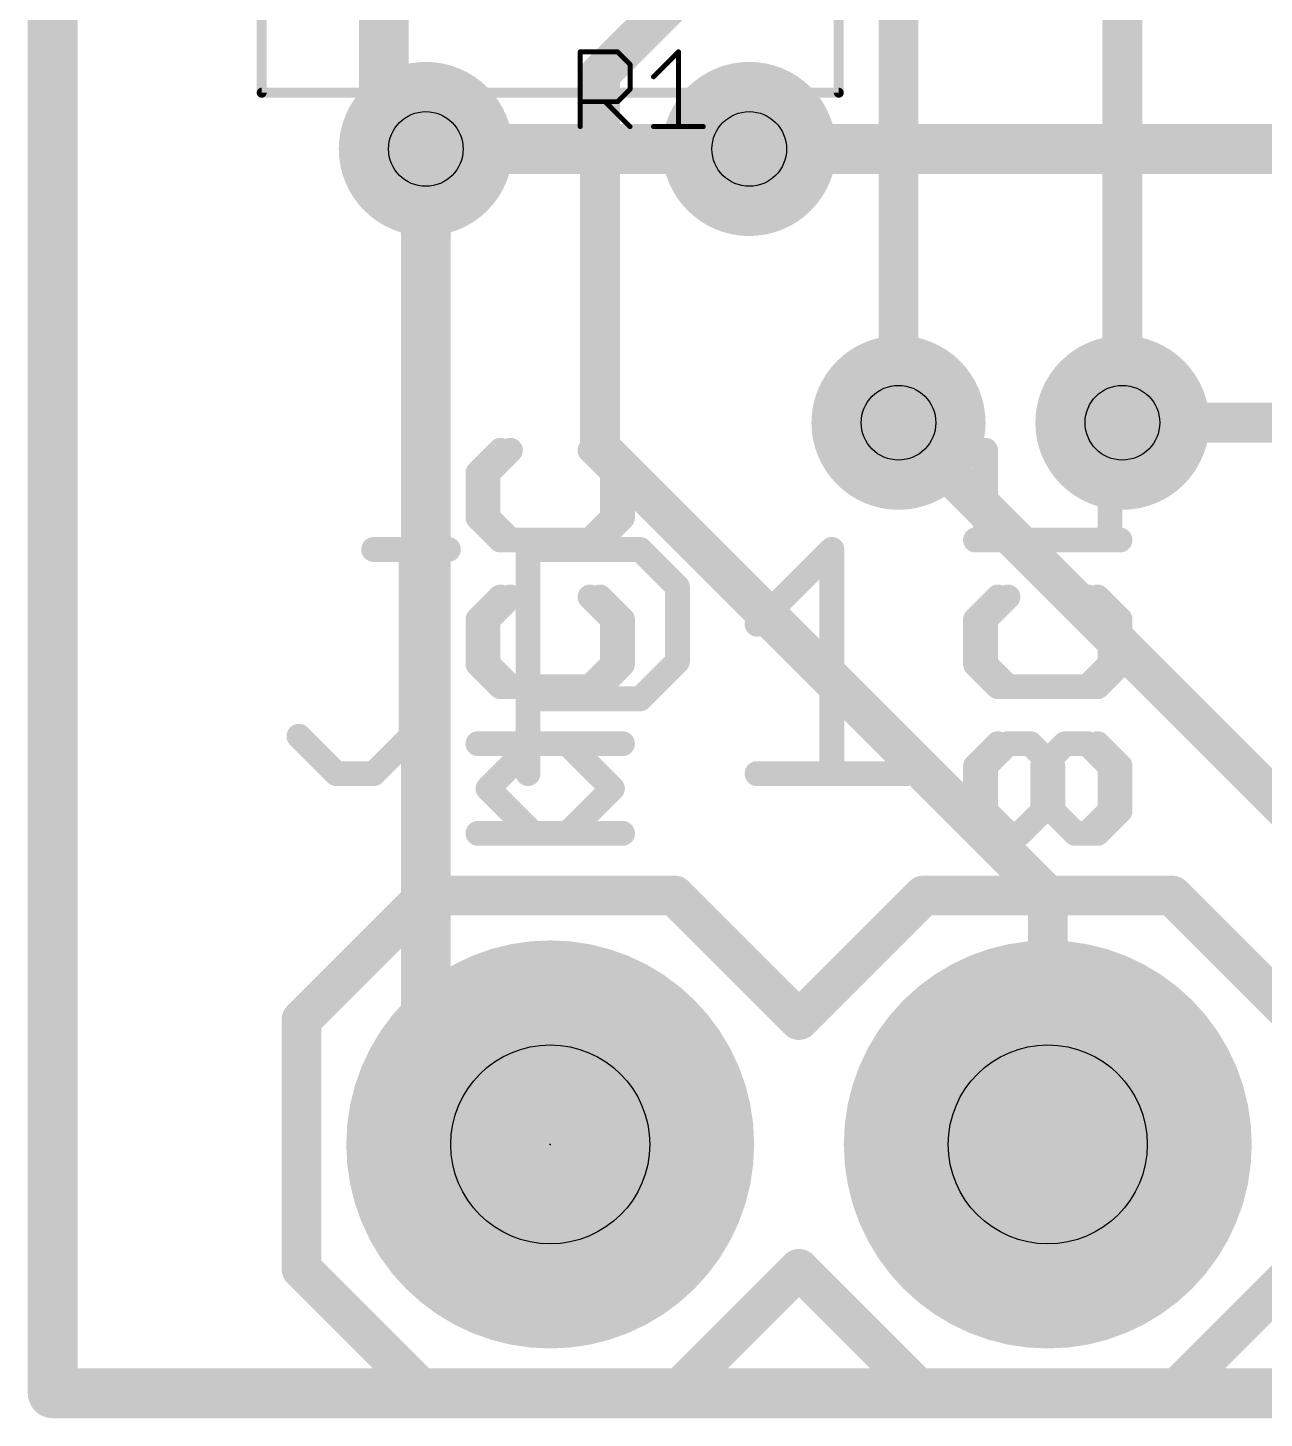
# Model space of a CAD drawing. Extents: x -29 to 78, y -15 to 21.
# Drawn here: x -0.13 to 6.18, y -0.13 to 6.97 of the extents above; entities that cross this region are included whole.
import ezdxf

# ---------------------------------------------------------------- set-up
doc = ezdxf.new("R2010")
doc.units = 0
for name, color, linetype in [('1', 12, 'CONTINUOUS'), ('16', 132, 'CONTINUOUS'), ('17', 110, 'CONTINUOUS'), ('18', 110, 'CONTINUOUS'), ('20', 53, 'CONTINUOUS'), ('21', 53, 'CONTINUOUS'), ('22', 53, 'CONTINUOUS'), ('23', 53, 'CONTINUOUS'), ('25', 253, 'CONTINUOUS'), ('29', 253, 'CONTINUOUS'), ('30', 253, 'CONTINUOUS'), ('39', 12, 'CONTINUOUS'), ('44', 253, 'CONTINUOUS'), ('51', 53, 'CONTINUOUS')]:
    doc.layers.add(name, color=color, linetype=linetype)

# ---------------------------------------------------------------- blocks, each defined once
blk = doc.blocks.new('RECT')
blk.add_solid([(-0.5, -0.5), (0.5, -0.5), (-0.5, 0.5), (0.5, 0.5)])
blk = doc.blocks.new('ROUNDP')
at = {"const_width": 0.5}
blk.add_lwpolyline([(0, -0.25, 1), (0, 0.25, 1), (0, -0.25)], format="xyb", dxfattribs=at)
blk = doc.blocks.new('ROUNDV')
at = {"const_width": 0.5}
blk.add_lwpolyline([(0, -0.25, 1), (0, 0.25, 1), (0, -0.25)], format="xyb", dxfattribs=at)

msp = doc.modelspace()

# ---------------------------------------------------------------- linework, layer by layer
at = {"layer": '1'}
for points, const_width in [([(0, 7.62), (0, 0)], 0.254), ([(1.69, 6.565), (1.69, 7.62)], 0.254), ([(2.794, 6.731), (3.175, 7.112)], 0.2032), ([(2.794, 4.826), (2.794, 6.731)], 0.2032), ([(1.905, 6.35), (1.69, 6.565)], 0.254), ([(1.905, 6.35), (1.905, 1.905)], 0.254), ([(3.556, 6.35), (6.731, 6.35)], 0.254), ([(7.62, 1.651), (4.318, 4.953)], 0.2032), ([(5.461, 4.953), (6.477, 4.953)], 0.2032), ([(2.794, 4.826), (5.08, 2.54)], 0.2032), ([(5.08, 2.54), (5.08, 1.27)], 0.2032), ([(1.905, 1.905), (2.54, 1.27)], 0.254), ([(0, 0), (20.32, 0)], 0.254)]:
    msp.add_lwpolyline(points, dxfattribs=dict(at, const_width=const_width))
for points, const_width in [([(2.8448, 6.731, 1), (2.7432, 6.731)], 0.1016), ([(2.7581, 6.7669, 1), (2.8299, 6.6951)], 0.1016), ([(1.7349, 6.6099, 1), (1.6451, 6.5201)], 0.127), ([(1.6265, 6.565, 1), (1.7535, 6.565)], 0.127), ([(1.9685, 6.35, 1), (1.8415, 6.35)], 0.127), ([(1.8601, 6.3051, 1), (1.9499, 6.3949)], 0.127), ([(3.556, 6.4135, 1), (3.556, 6.2865)], 0.127), ([(4.3539, 4.9889, 1), (4.2821, 4.9171)], 0.1016), ([(5.461, 5.0038, 1), (5.461, 4.9022)], 0.1016), ([(2.8299, 4.8619, 1), (2.7581, 4.7901)], 0.1016), ([(2.7432, 4.826, 1), (2.8448, 4.826)], 0.1016), ([(5.1308, 2.54, 1), (5.0292, 2.54)], 0.1016), ([(5.0441, 2.5041, 1), (5.1159, 2.5759)], 0.1016), ([(1.9499, 1.9499, 1), (1.8601, 1.8601)], 0.127), ([(1.8415, 1.905, 1), (1.9685, 1.905)], 0.127), ([(2.4951, 1.2251, 1), (2.5849, 1.3149)], 0.127), ([(5.0292, 1.27, 1), (5.1308, 1.27)], 0.1016), ([(0, 0.0635, 1), (0, -0.0635)], 0.127), ([(-0.0635, 0, 1), (0.0635, 0)], 0.127)]:
    msp.add_lwpolyline(points, format="xyb", dxfattribs=dict(at, const_width=const_width))
at = {"layer": '16'}
for points, const_width in [([(5.461, 9.398), (5.461, 4.953)], 0.2032), ([(4.318, 4.953), (4.318, 7.874)], 0.2032), ([(0, 7.62), (0, 0)], 0.254), ([(1.905, 6.35), (3.556, 6.35)], 0.254), ([(0, 0), (20.32, 0)], 0.254)]:
    msp.add_lwpolyline(points, dxfattribs=dict(at, const_width=const_width))
for points, const_width in [([(1.905, 6.4135, 1), (1.905, 6.2865)], 0.127), ([(3.556, 6.2865, 1), (3.556, 6.4135)], 0.127), ([(4.2672, 4.953, 1), (4.3688, 4.953)], 0.1016), ([(5.4102, 4.953, 1), (5.5118, 4.953)], 0.1016), ([(0, 0.0635, 1), (0, -0.0635)], 0.127), ([(-0.0635, 0, 1), (0.0635, 0)], 0.127)]:
    msp.add_lwpolyline(points, format="xyb", dxfattribs=dict(at, const_width=const_width))
at = {"layer": '20', "const_width": 0.254}
for points in [[(0, 20.32), (0, 0)], [(0, 0), (20.32, 0)]]:
    msp.add_lwpolyline(points, dxfattribs=at)
at = {"layer": '20', "const_width": 0.127}
for points in [[(0, 0.0635, 1), (0, -0.0635)], [(-0.0635, 0, 1), (0.0635, 0)]]:
    msp.add_lwpolyline(points, format="xyb", dxfattribs=at)
at = {"layer": '21'}
for points, const_width in [([(2.2855, 4.8119), (2.1711, 4.6975)], 0.127), ([(2.8575, 4.6975), (2.7431, 4.8119)], 0.127), ([(5.3975, 4.3543), (5.3975, 4.8119)], 0.127), ([(2.1711, 4.6975), (2.1711, 4.4687)], 0.127), ([(2.8575, 4.4687), (2.8575, 4.6975)], 0.127), ([(2.1711, 4.4687), (2.2855, 4.3543)], 0.127), ([(2.7431, 4.3543), (2.8575, 4.4687)], 0.127), ([(2.2855, 4.3543), (2.7431, 4.3543)], 0.127), ([(4.7111, 4.3543), (5.3975, 4.3543)], 0.127), ([(2.2855, 4.0635), (2.1711, 3.9491)], 0.127), ([(2.8575, 3.9491), (2.7431, 4.0635)], 0.127), ([(4.8255, 4.0635), (4.7111, 3.9491)], 0.127), ([(5.3975, 3.9491), (5.2831, 4.0635)], 0.127), ([(2.1711, 3.9491), (2.1711, 3.7203)], 0.127), ([(2.8575, 3.7203), (2.8575, 3.9491)], 0.127), ([(4.7111, 3.9491), (4.7111, 3.7203)], 0.127), ([(5.3975, 3.7203), (5.3975, 3.9491)], 0.127), ([(2.1711, 3.7203), (2.2855, 3.6059)], 0.127), ([(2.7431, 3.6059), (2.8575, 3.7203)], 0.127), ([(4.7111, 3.7203), (4.8255, 3.6059)], 0.127), ([(5.2831, 3.6059), (5.3975, 3.7203)], 0.127), ([(2.2855, 3.6059), (2.7431, 3.6059)], 0.127), ([(4.8255, 3.6059), (5.2831, 3.6059)], 0.127), ([(2.6287, 3.3151), (2.1711, 3.3151)], 0.127), ([(2.8575, 3.0863), (2.6287, 3.3151)], 0.127), ([(4.8255, 3.3151), (4.7111, 3.2007)], 0.127), ([(5.0543, 3.2007), (5.1687, 3.3151)], 0.127), ([(5.1687, 3.3151), (5.2831, 3.3151)], 0.127), ([(5.2831, 3.3151), (5.3975, 3.2007)], 0.127), ([(4.7111, 3.2007), (4.7111, 2.9719)], 0.127), ([(5.0543, 2.9719), (5.0543, 3.2007)], 0.127), ([(5.3975, 3.2007), (5.3975, 2.9719)], 0.127), ([(2.6287, 2.8575), (2.8575, 3.0863)], 0.127), ([(4.7111, 2.9719), (4.8255, 2.8575)], 0.127), ([(4.9399, 2.8575), (5.0543, 2.9719)], 0.127), ([(5.3975, 2.9719), (5.2831, 2.8575)], 0.127), ([(2.1711, 2.8575), (2.6287, 2.8575)], 0.127), ([(4.8255, 2.8575), (4.9399, 2.8575)], 0.127), ([(1.905, 2.54), (1.27, 1.905)], 0.2032), ([(1.905, 2.54), (3.175, 2.54)], 0.2032), ([(3.175, 2.54), (3.81, 1.905)], 0.2032), ([(3.81, 1.905), (4.445, 2.54)], 0.2032), ([(4.445, 2.54), (5.715, 2.54)], 0.2032), ([(5.715, 2.54), (6.35, 1.905)], 0.2032), ([(1.27, 1.905), (1.27, 0.635)], 0.2032), ([(1.27, 0.635), (1.905, 0)], 0.2032), ([(3.81, 0.635), (3.175, 0)], 0.2032), ([(4.445, 0), (3.81, 0.635)], 0.2032), ([(6.35, 0.635), (5.715, 0)], 0.2032), ([(3.175, 0), (1.905, 0)], 0.2032), ([(5.715, 0), (4.445, 0)], 0.2032)]:
    msp.add_lwpolyline(points, dxfattribs=dict(at, const_width=const_width))
for points, const_width in [([(2.308, 4.7895, 1), (2.2631, 4.8344)], 0.0635), ([(2.7656, 4.8344, 1), (2.7207, 4.7895)], 0.0635), ([(5.4292, 4.8119, 1), (5.3658, 4.8119)], 0.0635), ([(2.2029, 4.6975, 1), (2.1394, 4.6975)], 0.0635), ([(2.8893, 4.6975, 1), (2.8257, 4.6975)], 0.0635), ([(2.1487, 4.72, 1), (2.1936, 4.6751)], 0.0635), ([(2.835, 4.6751, 1), (2.88, 4.72)], 0.0635), ([(2.1936, 4.4912, 1), (2.1487, 4.4463)], 0.0635), ([(2.1394, 4.4687, 1), (2.2029, 4.4687)], 0.0635), ([(2.8257, 4.4687, 1), (2.8893, 4.4687)], 0.0635), ([(2.88, 4.4463, 1), (2.835, 4.4912)], 0.0635), ([(2.2855, 4.3861, 1), (2.2855, 4.3226)], 0.0635), ([(2.2631, 4.3319, 1), (2.308, 4.3768)], 0.0635), ([(2.7207, 4.3768, 1), (2.7656, 4.3319)], 0.0635), ([(2.7431, 4.3226, 1), (2.7431, 4.3861)], 0.0635), ([(4.7111, 4.3861, 1), (4.7111, 4.3226)], 0.0635), ([(5.3975, 4.3226, 1), (5.3975, 4.3861)], 0.0635), ([(5.3658, 4.3543, 1), (5.4292, 4.3543)], 0.0635), ([(2.308, 4.0411, 1), (2.2631, 4.086)], 0.0635), ([(2.7656, 4.086, 1), (2.7207, 4.0411)], 0.0635), ([(4.848, 4.0411, 1), (4.8031, 4.086)], 0.0635), ([(5.3056, 4.086, 1), (5.2607, 4.0411)], 0.0635), ([(2.2029, 3.9491, 1), (2.1394, 3.9491)], 0.0635), ([(2.1487, 3.9716, 1), (2.1936, 3.9267)], 0.0635), ([(2.8893, 3.9491, 1), (2.8257, 3.9491)], 0.0635), ([(2.835, 3.9267, 1), (2.88, 3.9716)], 0.0635), ([(4.7429, 3.9491, 1), (4.6794, 3.9491)], 0.0635), ([(4.6887, 3.9716, 1), (4.7336, 3.9267)], 0.0635), ([(5.4292, 3.9491, 1), (5.3658, 3.9491)], 0.0635), ([(5.375, 3.9267, 1), (5.42, 3.9716)], 0.0635), ([(2.1936, 3.7428, 1), (2.1487, 3.6979)], 0.0635), ([(2.88, 3.6979, 1), (2.835, 3.7428)], 0.0635), ([(4.7336, 3.7428, 1), (4.6887, 3.6979)], 0.0635), ([(5.42, 3.6979, 1), (5.375, 3.7428)], 0.0635), ([(2.1394, 3.7203, 1), (2.2029, 3.7203)], 0.0635), ([(2.8257, 3.7203, 1), (2.8893, 3.7203)], 0.0635), ([(4.6794, 3.7203, 1), (4.7429, 3.7203)], 0.0635), ([(5.3658, 3.7203, 1), (5.4292, 3.7203)], 0.0635), ([(2.2855, 3.6377, 1), (2.2855, 3.5742)], 0.0635), ([(2.2631, 3.5835, 1), (2.308, 3.6284)], 0.0635), ([(2.7207, 3.6284, 1), (2.7656, 3.5835)], 0.0635), ([(2.7431, 3.5742, 1), (2.7431, 3.6377)], 0.0635), ([(4.8255, 3.6377, 1), (4.8255, 3.5742)], 0.0635), ([(4.8031, 3.5835, 1), (4.848, 3.6284)], 0.0635), ([(5.2607, 3.6284, 1), (5.3056, 3.5835)], 0.0635), ([(5.2831, 3.5742, 1), (5.2831, 3.6377)], 0.0635), ([(2.1711, 3.3468, 1), (2.1711, 3.2833)], 0.0635), ([(2.6512, 3.3375, 1), (2.6063, 3.2926)], 0.0635), ([(2.6287, 3.2833, 1), (2.6287, 3.3468)], 0.0635), ([(4.848, 3.2926, 1), (4.8031, 3.3375)], 0.0635), ([(5.1687, 3.3468, 1), (5.1687, 3.2833)], 0.0635), ([(5.1912, 3.2926, 1), (5.1463, 3.3375)], 0.0635), ([(5.3056, 3.3375, 1), (5.2607, 3.2926)], 0.0635), ([(5.2831, 3.2833, 1), (5.2831, 3.3468)], 0.0635), ([(4.7429, 3.2007, 1), (4.6794, 3.2007)], 0.0635), ([(5.0861, 3.2007, 1), (5.0226, 3.2007)], 0.0635), ([(5.4292, 3.2007, 1), (5.3658, 3.2007)], 0.0635), ([(4.6887, 3.2231, 1), (4.7336, 3.1782)], 0.0635), ([(5.0319, 3.2231, 1), (5.0768, 3.1782)], 0.0635), ([(5.375, 3.1782, 1), (5.42, 3.2231)], 0.0635), ([(2.88, 3.0638, 1), (2.835, 3.1087)], 0.0635), ([(2.835, 3.0638, 1), (2.88, 3.1087)], 0.0635), ([(4.7336, 2.9943, 1), (4.6887, 2.9494)], 0.0635), ([(4.6794, 2.9719, 1), (4.7429, 2.9719)], 0.0635), ([(5.0226, 2.9719, 1), (5.0861, 2.9719)], 0.0635), ([(5.0768, 2.9494, 1), (5.0319, 2.9943)], 0.0635), ([(5.3658, 2.9719, 1), (5.4292, 2.9719)], 0.0635), ([(5.42, 2.9494, 1), (5.375, 2.9943)], 0.0635), ([(2.1711, 2.8893, 1), (2.1711, 2.8257)], 0.0635), ([(2.6063, 2.88, 1), (2.6512, 2.835)], 0.0635), ([(2.6287, 2.8257, 1), (2.6287, 2.8893)], 0.0635), ([(4.8255, 2.8893, 1), (4.8255, 2.8257)], 0.0635), ([(4.8031, 2.835, 1), (4.848, 2.88)], 0.0635), ([(4.9175, 2.88, 1), (4.9624, 2.835)], 0.0635), ([(4.9399, 2.8257, 1), (4.9399, 2.8893)], 0.0635), ([(5.2607, 2.88, 1), (5.3056, 2.835)], 0.0635), ([(1.905, 2.5908, 1), (1.905, 2.4892)], 0.1016), ([(1.9409, 2.5041, 1), (1.8691, 2.5759)], 0.1016), ([(3.2109, 2.5759, 1), (3.1391, 2.5041)], 0.1016), ([(3.175, 2.4892, 1), (3.175, 2.5908)], 0.1016), ([(4.445, 2.5908, 1), (4.445, 2.4892)], 0.1016), ([(4.4809, 2.5041, 1), (4.4091, 2.5759)], 0.1016), ([(5.7509, 2.5759, 1), (5.6791, 2.5041)], 0.1016), ([(5.715, 2.4892, 1), (5.715, 2.5908)], 0.1016), ([(1.3208, 1.905, 1), (1.2192, 1.905)], 0.1016), ([(1.2341, 1.9409, 1), (1.3059, 1.8691)], 0.1016), ([(3.7741, 1.9409, 1), (3.8459, 1.8691)], 0.1016), ([(3.7741, 1.8691, 1), (3.8459, 1.9409)], 0.1016), ([(1.3059, 0.6709, 1), (1.2341, 0.5991)], 0.1016), ([(3.8459, 0.6709, 1), (3.7741, 0.5991)], 0.1016), ([(3.8459, 0.5991, 1), (3.7741, 0.6709)], 0.1016), ([(1.2192, 0.635, 1), (1.3208, 0.635)], 0.1016), ([(1.905, 0.0508, 1), (1.905, -0.0508)], 0.1016), ([(1.8691, -0.0359, 1), (1.9409, 0.0359)], 0.1016), ([(3.1391, 0.0359, 1), (3.2109, -0.0359)], 0.1016), ([(3.175, -0.0508, 1), (3.175, 0.0508)], 0.1016), ([(4.445, 0.0508, 1), (4.445, -0.0508)], 0.1016), ([(4.4091, -0.0359, 1), (4.4809, 0.0359)], 0.1016), ([(5.6791, 0.0359, 1), (5.7509, -0.0359)], 0.1016), ([(5.715, -0.0508, 1), (5.715, 0.0508)], 0.1016)]:
    msp.add_lwpolyline(points, format="xyb", dxfattribs=dict(at, const_width=const_width))
at = {"layer": '22', "const_width": 0.127}
for points in [[(2.2225, 4.6975), (2.3369, 4.8119)], [(2.7945, 4.8119), (2.9089, 4.6975)], [(4.7625, 4.3543), (4.7625, 4.8119)], [(2.2225, 4.4687), (2.2225, 4.6975)], [(2.9089, 4.6975), (2.9089, 4.4687)], [(2.3369, 4.3543), (2.2225, 4.4687)], [(2.9089, 4.4687), (2.7945, 4.3543)], [(2.7945, 4.3543), (2.3369, 4.3543)], [(5.4489, 4.3543), (4.7625, 4.3543)], [(2.2225, 3.9491), (2.3369, 4.0635)], [(2.7945, 4.0635), (2.9089, 3.9491)], [(4.7625, 3.9491), (4.8769, 4.0635)], [(5.3345, 4.0635), (5.4489, 3.9491)], [(2.2225, 3.7203), (2.2225, 3.9491)], [(2.9089, 3.9491), (2.9089, 3.7203)], [(4.7625, 3.7203), (4.7625, 3.9491)], [(5.4489, 3.9491), (5.4489, 3.7203)], [(2.3369, 3.6059), (2.2225, 3.7203)], [(2.9089, 3.7203), (2.7945, 3.6059)], [(4.8769, 3.6059), (4.7625, 3.7203)], [(5.4489, 3.7203), (5.3345, 3.6059)], [(2.7945, 3.6059), (2.3369, 3.6059)], [(5.3345, 3.6059), (4.8769, 3.6059)], [(2.2225, 3.0863), (2.4513, 3.3151)], [(2.4513, 3.3151), (2.9089, 3.3151)], [(4.8769, 3.3151), (4.7625, 3.2007)], [(4.9913, 3.3151), (4.8769, 3.3151)], [(5.1057, 3.2007), (4.9913, 3.3151)], [(5.3345, 3.3151), (5.4489, 3.2007)], [(4.7625, 3.2007), (4.7625, 2.9719)], [(5.1057, 2.9719), (5.1057, 3.2007)], [(5.4489, 3.2007), (5.4489, 2.9719)], [(2.4513, 2.8575), (2.2225, 3.0863)], [(4.7625, 2.9719), (4.8769, 2.8575)], [(5.2201, 2.8575), (5.1057, 2.9719)], [(5.4489, 2.9719), (5.3345, 2.8575)], [(2.9089, 2.8575), (2.4513, 2.8575)], [(5.3345, 2.8575), (5.2201, 2.8575)]]:
    msp.add_lwpolyline(points, dxfattribs=at)
at = {"layer": '22', "const_width": 0.0635}
for points in [[(2.3593, 4.7895, 1), (2.3144, 4.8344)], [(2.8169, 4.8344, 1), (2.772, 4.7895)], [(4.7942, 4.8119, 1), (4.7308, 4.8119)], [(2.2543, 4.6975, 1), (2.1907, 4.6975)], [(2.9406, 4.6975, 1), (2.8771, 4.6975)], [(2.2, 4.72, 1), (2.245, 4.6751)], [(2.8864, 4.6751, 1), (2.9313, 4.72)], [(2.1907, 4.4687, 1), (2.2543, 4.4687)], [(2.245, 4.4912, 1), (2.2, 4.4463)], [(2.8771, 4.4687, 1), (2.9406, 4.4687)], [(2.9313, 4.4463, 1), (2.8864, 4.4912)], [(2.3369, 4.3861, 1), (2.3369, 4.3226)], [(2.3144, 4.3319, 1), (2.3593, 4.3768)], [(2.772, 4.3768, 1), (2.8169, 4.3319)], [(2.7945, 4.3226, 1), (2.7945, 4.3861)], [(4.7625, 4.3861, 1), (4.7625, 4.3226)], [(5.4489, 4.3226, 1), (5.4489, 4.3861)], [(4.7308, 4.3543, 1), (4.7942, 4.3543)], [(2.3593, 4.0411, 1), (2.3144, 4.086)], [(2.8169, 4.086, 1), (2.772, 4.0411)], [(4.8993, 4.0411, 1), (4.8544, 4.086)], [(5.3569, 4.086, 1), (5.312, 4.0411)], [(2.2543, 3.9491, 1), (2.1907, 3.9491)], [(2.2, 3.9716, 1), (2.245, 3.9267)], [(2.9406, 3.9491, 1), (2.8771, 3.9491)], [(2.8864, 3.9267, 1), (2.9313, 3.9716)], [(4.74, 3.9716, 1), (4.785, 3.9267)], [(4.7942, 3.9491, 1), (4.7308, 3.9491)], [(5.4806, 3.9491, 1), (5.4171, 3.9491)], [(5.4264, 3.9267, 1), (5.4713, 3.9716)], [(2.245, 3.7428, 1), (2.2, 3.6979)], [(2.9313, 3.6979, 1), (2.8864, 3.7428)], [(4.785, 3.7428, 1), (4.74, 3.6979)], [(5.4713, 3.6979, 1), (5.4264, 3.7428)], [(2.1907, 3.7203, 1), (2.2543, 3.7203)], [(2.8771, 3.7203, 1), (2.9406, 3.7203)], [(4.7308, 3.7203, 1), (4.7942, 3.7203)], [(5.4171, 3.7203, 1), (5.4806, 3.7203)], [(2.3369, 3.6377, 1), (2.3369, 3.5742)], [(2.3144, 3.5835, 1), (2.3593, 3.6284)], [(2.772, 3.6284, 1), (2.8169, 3.5835)], [(2.7945, 3.5742, 1), (2.7945, 3.6377)], [(4.8769, 3.6377, 1), (4.8769, 3.5742)], [(4.8544, 3.5835, 1), (4.8993, 3.6284)], [(5.312, 3.6284, 1), (5.3569, 3.5835)], [(5.3345, 3.5742, 1), (5.3345, 3.6377)], [(2.4513, 3.3468, 1), (2.4513, 3.2833)], [(2.4737, 3.2926, 1), (2.4288, 3.3375)], [(2.9089, 3.2833, 1), (2.9089, 3.3468)], [(4.8769, 3.3468, 1), (4.8769, 3.2833)], [(4.8993, 3.2926, 1), (4.8544, 3.3375)], [(5.0137, 3.3375, 1), (4.9688, 3.2926)], [(4.9913, 3.2833, 1), (4.9913, 3.3468)], [(5.3569, 3.3375, 1), (5.312, 3.2926)], [(4.7942, 3.2007, 1), (4.7308, 3.2007)], [(5.1374, 3.2007, 1), (5.0739, 3.2007)], [(5.4806, 3.2007, 1), (5.4171, 3.2007)], [(4.74, 3.2231, 1), (4.785, 3.1782)], [(5.0832, 3.1782, 1), (5.1281, 3.2231)], [(5.4264, 3.1782, 1), (5.4713, 3.2231)], [(2.245, 3.1087, 1), (2.2, 3.0638)], [(2.2, 3.1087, 1), (2.245, 3.0638)], [(4.785, 2.9943, 1), (4.74, 2.9494)], [(4.7308, 2.9719, 1), (4.7942, 2.9719)], [(5.1281, 2.9943, 1), (5.0832, 2.9494)], [(5.0739, 2.9719, 1), (5.1374, 2.9719)], [(5.4171, 2.9719, 1), (5.4806, 2.9719)], [(5.4713, 2.9494, 1), (5.4264, 2.9943)], [(2.4513, 2.8893, 1), (2.4513, 2.8257)], [(2.4288, 2.835, 1), (2.4737, 2.88)], [(2.9089, 2.8257, 1), (2.9089, 2.8893)], [(4.8544, 2.835, 1), (4.8993, 2.88)], [(5.2201, 2.8893, 1), (5.2201, 2.8257)], [(5.1976, 2.835, 1), (5.2425, 2.88)], [(5.312, 2.88, 1), (5.3569, 2.835)], [(5.3345, 2.8257, 1), (5.3345, 2.8893)]]:
    msp.add_lwpolyline(points, format="xyb", dxfattribs=at)
at = {"layer": '23'}
msp.add_point((2.54, 1.27), dxfattribs=at)
at = {"layer": '25'}
for points, const_width in [([(2.6996, 6.8456, 1), (2.6869, 6.8456)], 0.0127), ([(2.6933, 6.852, 1), (2.6933, 6.8393)], 0.0127), ([(2.8884, 6.8501, 1), (2.8795, 6.8411)], 0.0127), ([(2.8839, 6.8393, 1), (2.8839, 6.852)], 0.0127), ([(3.2009, 6.8456, 1), (3.1882, 6.8456)], 0.0127), ([(3.1991, 6.8411, 1), (3.1901, 6.8501)], 0.0127), ([(2.9539, 6.7821, 1), (2.9412, 6.7821)], 0.0127), ([(2.943, 6.7776, 1), (2.952, 6.7866)], 0.0127), ([(3.063, 6.723, 1), (3.072, 6.714)], 0.0127), ([(2.6933, 6.5978, 1), (2.6933, 6.5851)], 0.0127), ([(2.8249, 6.5959, 1), (2.8159, 6.5869)], 0.0127), ([(2.8795, 6.5959, 1), (2.8884, 6.5869)], 0.0127), ([(2.8839, 6.5851, 1), (2.8839, 6.5978)], 0.0127), ([(2.9412, 6.655, 1), (2.9539, 6.655)], 0.0127), ([(2.952, 6.6505, 1), (2.943, 6.6595)], 0.0127), ([(2.6869, 6.4643, 1), (2.6996, 6.4643)], 0.0127), ([(2.943, 6.4598, 1), (2.952, 6.4688)], 0.0127), ([(3.0675, 6.4707, 1), (3.0675, 6.458)], 0.0127), ([(3.1882, 6.4643, 1), (3.2009, 6.4643)], 0.0127), ([(3.3217, 6.458, 1), (3.3217, 6.4707)], 0.0127), ([(1.6386, 4.338, 1), (1.6386, 4.2745)], 0.0635), ([(1.861, 4.3063, 1), (1.7975, 4.3063)], 0.0635), ([(2.02, 4.2745, 1), (2.02, 4.338)], 0.0635), ([(2.4584, 4.3063, 1), (2.3949, 4.3063)], 0.0635), ([(2.4267, 4.338, 1), (2.4267, 4.2745)], 0.0635), ([(3.0211, 4.3287, 1), (2.9762, 4.2838)], 0.0635), ([(2.9987, 4.2745, 1), (2.9987, 4.338)], 0.0635), ([(4.0092, 4.3063, 1), (3.9457, 4.3063)], 0.0635), ([(3.9999, 4.2838, 1), (3.955, 4.3287)], 0.0635), ([(3.2211, 4.1156, 1), (3.1576, 4.1156)], 0.0635), ([(3.1669, 4.0932, 1), (3.2118, 4.1381)], 0.0635), ([(3.5736, 3.9474, 1), (3.6185, 3.9025)], 0.0635), ([(3.1576, 3.7343, 1), (3.2211, 3.7343)], 0.0635), ([(3.2118, 3.7118, 1), (3.1669, 3.7567)], 0.0635), ([(2.4267, 3.5754, 1), (2.4267, 3.5119)], 0.0635), ([(2.9762, 3.5661, 1), (3.0211, 3.5212)], 0.0635), ([(2.9987, 3.5119, 1), (2.9987, 3.5754)], 0.0635), ([(1.2798, 3.3754, 1), (1.2348, 3.3305)], 0.0635), ([(1.8517, 3.3305, 1), (1.8068, 3.3754)], 0.0635), ([(1.7975, 3.353, 1), (1.861, 3.353)], 0.0635), ([(1.448, 3.1941, 1), (1.448, 3.1305)], 0.0635), ([(1.4255, 3.1398, 1), (1.4704, 3.1848)], 0.0635), ([(1.6162, 3.1848, 1), (1.6611, 3.1398)], 0.0635), ([(1.6386, 3.1305, 1), (1.6386, 3.1941)], 0.0635), ([(2.3949, 3.1623, 1), (2.4584, 3.1623)], 0.0635), ([(3.5961, 3.1941, 1), (3.5961, 3.1305)], 0.0635), ([(3.9457, 3.1623, 1), (4.0092, 3.1623)], 0.0635), ([(4.3587, 3.1305, 1), (4.3587, 3.1941)], 0.0635)]:
    msp.add_lwpolyline(points, format="xyb", dxfattribs=dict(at, const_width=const_width))
for points, const_width in [([(2.6933, 6.4643), (2.6933, 6.8456)], 0.0254), ([(2.6933, 6.8456), (2.8839, 6.8456)], 0.0254), ([(2.8839, 6.8456), (2.9475, 6.7821)], 0.0254), ([(3.0675, 6.7185), (3.1946, 6.8456)], 0.0254), ([(3.1946, 6.8456), (3.1946, 6.4643)], 0.0254), ([(2.9475, 6.7821), (2.9475, 6.655)], 0.0254), ([(2.8839, 6.5914), (2.6933, 6.5914)], 0.0254), ([(2.8204, 6.5914), (2.9475, 6.4643)], 0.0254), ([(2.9475, 6.655), (2.8839, 6.5914)], 0.0254), ([(3.0675, 6.4643), (3.3217, 6.4643)], 0.0254), ([(1.6386, 4.3063), (2.02, 4.3063)], 0.127), ([(1.8293, 3.353), (1.8293, 4.3063)], 0.127), ([(2.4267, 3.1623), (2.4267, 4.3063)], 0.127), ([(2.4267, 4.3063), (2.9987, 4.3063)], 0.127), ([(2.9987, 4.3063), (3.1893, 4.1156)], 0.127), ([(3.5961, 3.925), (3.9774, 4.3063)], 0.127), ([(3.9774, 4.3063), (3.9774, 3.1623)], 0.127), ([(3.1893, 4.1156), (3.1893, 3.7343)], 0.127), ([(3.1893, 3.7343), (2.9987, 3.5436)], 0.127), ([(2.9987, 3.5436), (2.4267, 3.5436)], 0.127), ([(1.2573, 3.353), (1.448, 3.1623)], 0.127), ([(1.6386, 3.1623), (1.8293, 3.353)], 0.127), ([(1.448, 3.1623), (1.6386, 3.1623)], 0.127), ([(3.5961, 3.1623), (4.3587, 3.1623)], 0.127)]:
    msp.add_lwpolyline(points, dxfattribs=dict(at, const_width=const_width))
at = {"layer": '39', "const_width": 0.0508}
for points in [[(1.067, 6.637), (1.067, 8.603)], [(4.013, 8.603), (4.013, 6.637)], [(4.013, 6.637), (1.067, 6.637)]]:
    msp.add_lwpolyline(points, dxfattribs=at)
at = {"layer": '39', "const_width": 0.0254}
for points in [[(1.067, 6.6497, 1), (1.067, 6.6243)], [(1.0543, 6.637, 1), (1.0797, 6.637)], [(4.0003, 6.637, 1), (4.0257, 6.637)], [(4.013, 6.6243, 1), (4.013, 6.6497)]]:
    msp.add_lwpolyline(points, format="xyb", dxfattribs=at)
at = {"layer": '44'}
for centre, radius in [((1.905, 6.35), 0.1905), ((3.556, 6.35), 0.1905), ((4.318, 4.953), 0.1905), ((5.461, 4.953), 0.1905), ((2.54, 1.27), 0.508), ((5.08, 1.27), 0.508)]:
    msp.add_circle(centre, radius, dxfattribs=at)

# ---------------------------------------------------------------- block references
at = {"layer": '17', "rotation": 90}
for p, xscale, yscale in [((2.54, 1.27), 1.8796, 1.8796), ((2.54, 1.27), 1.8796, 1.8796), ((5.08, 1.27), 1.8796, 1.8796), ((5.08, 1.27), 1.8796, 1.8796), ((2.54, 1.27), 1.524, 1.524), ((2.54, 1.27), 1.524, 1.524), ((5.08, 1.27), 1.524, 1.524), ((5.08, 1.27), 1.524, 1.524)]:
    msp.add_blockref('ROUNDP', p, dxfattribs=dict(at, xscale=xscale, yscale=yscale))
at = {"layer": '18', "xscale": 0.889, "yscale": 0.889}
for p in [(1.905, 6.35), (1.905, 6.35), (3.556, 6.35), (3.556, 6.35), (4.318, 4.953), (4.318, 4.953), (5.461, 4.953), (5.461, 4.953)]:
    msp.add_blockref('ROUNDV', p, dxfattribs=at)
at = {"layer": '29', "xscale": 2.0828, "yscale": 2.0828, "rotation": 90}
for p in [(2.54, 1.27), (5.08, 1.27)]:
    msp.add_blockref('ROUNDP', p, dxfattribs=at)
at = {"layer": '30', "xscale": 2.0828, "yscale": 2.0828, "rotation": 90}
for p in [(2.54, 1.27), (5.08, 1.27)]:
    msp.add_blockref('ROUNDP', p, dxfattribs=at)
at = {"layer": '51', "xscale": 0.508, "yscale": 0.508}
for p in [(2.54, 1.27), (5.08, 1.27)]:
    msp.add_blockref('RECT', p, dxfattribs=at)

doc.saveas('drawing.dxf')
